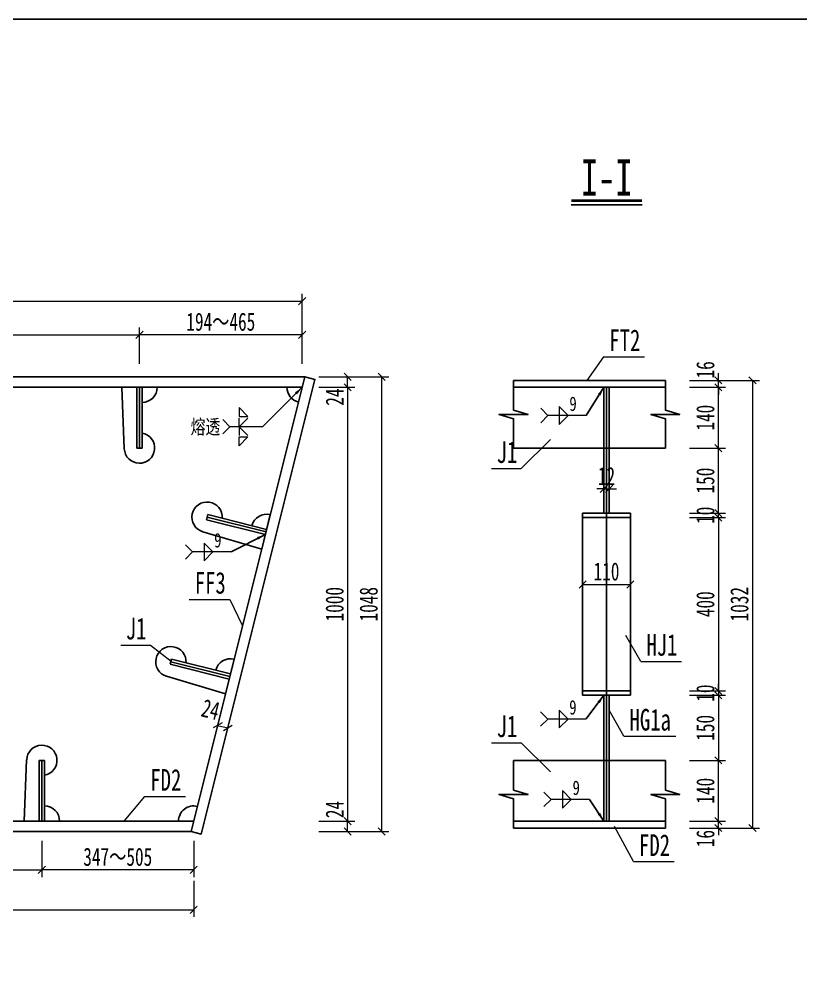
# Model space of a CAD drawing. Header units: millimetres. Extents: x -60009 to 63758, y -2164 to 95433.
# Drawn here: x 14627 to 16428, y 87772 to 89984 of the extents above; entities that cross this region are included whole.
import ezdxf
from ezdxf.enums import TextEntityAlignment as Align

# ---------------------------------------------------------------- set-up
doc = ezdxf.new("R2010")
doc.units = ezdxf.units.MM
doc.layers.get('Defpoints').update_dxf_attribs({"color": 8})
for name, color, linetype, lineweight in [('Dim', 4, 'Continuous', 15), ('文字', 7, 'Continuous', 15), ('标注线及字体', 2, 'Continuous', 15), ('细实线', 4, 'Continuous', 15), ('钢板粗线', 1, 'Continuous', 25)]:
    doc.layers.add(name, color=color, linetype=linetype, lineweight=lineweight)
doc.layers.add('Text', color=4, linetype='Continuous')
doc.styles.add('111', font='仿宋_GB2312.TTF', dxfattribs={"width": 0.7})
doc.styles.add('BM_Dim', font='仿宋_GB2312.TTF', dxfattribs={"width": 0.85})
doc.styles.add('SMEDI', font='仿宋_GB2312.TTF', dxfattribs={"width": 0.75})
doc.styles.get("Standard").update_dxf_attribs({"font": '仿宋_GB2312.TTF'})
doc.dimstyles.new('200', dxfattribs={"dimscale": 0, "dimtxt": 2.5, "dimasz": 1, "dimexe": 1, "dimexo": 1, "dimgap": 0.6, "dimtad": 1, "dimdec": 0, "dimdsep": 46, "dimtxsty": '111', "dimblk": 'OBLIQUE', "dimcen": 0, "dimclrd": 4, "dimclre": 4, "dimclrt": 4, "dimadec": 1, "dimazin": 2, "dimtfac": 1, "dimtdec": 0, "dimtix": 1, "dimtmove": 2, "dimatfit": 3, "dimfxl": 4, "dimfxlon": 1, "dimtolj": 1, "dimlwd": -1, "dimlwe": -1, "dimarcsym": 0})
doc.dimstyles.new('MSteel_1.0_1.0', dxfattribs={"dimtxt": 3, "dimasz": 1.2, "dimexe": 1, "dimexo": 1, "dimgap": 1, "dimtad": 3, "dimtoh": 1, "dimdec": 0, "dimzin": 0, "dimdsep": 46, "dimtxsty": 'Standard', "dimblk": 'ARCHTICK', "dimcen": 0.09, "dimclrd": 3, "dimclre": 3, "dimadec": 0, "dimazin": 0, "dimtfac": 1, "dimtdec": 4, "dimtofl": 0, "dimtmove": 0, "dimatfit": 3, "dimfxl": 1, "dimtolj": 1, "dimtzin": 0, "dimarcsym": 0})

# ---------------------------------------------------------------- blocks, each defined once
blk = doc.blocks.new('12-140加劲 有焊孔')
at = {"layer": '钢板粗线'}
for p, q in [((41, 0), (35, 141.5)), ((-41, 0), (41, 0))]:
    blk.add_line(p, q, dxfattribs=at)
for centre, start, end in [((0, 140), 2.441, 260.1291), ((-6, 0), 90, 180)]:
    blk.add_arc(centre, 35, start, end, dxfattribs=at)
blk = doc.blocks.new('_Oblique')
at = {"color": 0, "linetype": 'ByBlock', "lineweight": -2}
blk.add_line((-0.5, -0.5), (0.5, 0.5), dxfattribs=at)
blk = doc.blocks.new('*D484')
at = {"layer": 'Defpoints', "color": 0}
for p in [(14903.8, 89256.7), (13553.8, 89135.5), (14903.8, 89135.5)]:
    blk.add_point(p, dxfattribs=at)
at = {"layer": '细实线', "color": 4}
for p, q in [((13553.8, 89190), (13553.8, 89273.4)), ((14903.8, 89190), (14903.8, 89273.4)), ((13553.8, 89256.7), (14903.8, 89256.7))]:
    blk.add_line(p, q, dxfattribs=at)
at = {"layer": '细实线', "color": 4, "xscale": 16.66666666666666, "yscale": 16.66666666666666, "zscale": 16.66666666666666, "rotation": 180}
blk.add_blockref('_Oblique', (13553.8, 89256.7), dxfattribs=at)
at = {"layer": '细实线', "color": 4, "xscale": 16.66666666666666, "yscale": 16.66666666666666, "zscale": 16.66666666666666}
blk.add_blockref('_Oblique', (14903.8, 89256.7), dxfattribs=at)
at = {"layer": '细实线', "color": 4, "insert": (14228.8, 89290.7), "char_height": 41.667, "attachment_point": 5, "style": '111'}
blk.add_mtext('\\A1;(3×486)～（3×530）', dxfattribs=at)
blk = doc.blocks.new('*D485')
at = {"layer": 'Defpoints', "color": 0}
for p in [(14903.8, 89256.7), (14903.8, 89135.5), (15278.8, 89135.5)]:
    blk.add_point(p, dxfattribs=at)
at = {"layer": '细实线', "color": 4}
for p, q in [((14903.8, 89190), (14903.8, 89273.4)), ((15278.8, 89190), (15278.8, 89273.4)), ((15278.8, 89256.7), (14903.8, 89256.7))]:
    blk.add_line(p, q, dxfattribs=at)
at = {"layer": '细实线', "color": 4, "xscale": 16.66666666666666, "yscale": 16.66666666666666, "zscale": 16.66666666666666, "rotation": 180}
blk.add_blockref('_Oblique', (14903.8, 89256.7), dxfattribs=at)
at = {"layer": '细实线', "color": 4, "xscale": 16.66666666666666, "yscale": 16.66666666666666, "zscale": 16.66666666666666}
blk.add_blockref('_Oblique', (15278.8, 89256.7), dxfattribs=at)
at = {"layer": '细实线', "color": 4, "insert": (15091.3, 89286.5), "char_height": 41.667, "attachment_point": 5, "style": '111'}
blk.add_mtext('\\A1;194～465', dxfattribs=at)
blk = doc.blocks.new('*D486')
at = {"layer": 'Defpoints', "color": 0}
for p in [(15278.8, 89334.3), (13178.8, 89135.5), (15278.8, 89135.5)]:
    blk.add_point(p, dxfattribs=at)
at = {"layer": '细实线', "color": 4}
for p, q in [((13178.8, 89267.7), (13178.8, 89351)), ((13178.8, 89334.3), (15278.8, 89334.3)), ((15278.8, 89267.7), (15278.8, 89351))]:
    blk.add_line(p, q, dxfattribs=at)
at = {"layer": '细实线', "color": 4, "xscale": 16.66666666666666, "yscale": 16.66666666666666, "zscale": 16.66666666666666, "rotation": 180}
blk.add_blockref('_Oblique', (13178.8, 89334.3), dxfattribs=at)
at = {"layer": '细实线', "color": 4, "xscale": 16.66666666666666, "yscale": 16.66666666666666, "zscale": 16.66666666666666}
blk.add_blockref('_Oblique', (15278.8, 89334.3), dxfattribs=at)
at = {"layer": '细实线', "color": 4, "insert": (14228.8, 89364.1), "char_height": 41.667, "attachment_point": 5, "style": '111'}
blk.add_mtext('\\A1;1844～2764', dxfattribs=at)
blk = doc.blocks.new('12-140加劲 无焊孔')
at = {"layer": 'Defpoints'}
blk.add_line((0, -140), (0, 0), dxfattribs=at)
at = {"layer": '钢板粗线'}
for p, q in [((-6, 0), (6, 0)), ((-6, -140), (-6, 0)), ((6, -140), (6, 0)), ((-6, -140), (6, -140))]:
    blk.add_line(p, q, dxfattribs=at)
blk = doc.blocks.new('*D492')
at = {"layer": 'Defpoints', "color": 0}
for p in [(13778.8, 88135.5), (14678.8, 88135.5), (14678.8, 88023.1)]:
    blk.add_point(p, dxfattribs=at)
at = {"layer": '细实线', "color": 4}
for p, q in [((13778.8, 88089.8), (13778.8, 88006.4)), ((14678.8, 88089.8), (14678.8, 88006.4)), ((13778.8, 88023.1), (14678.8, 88023.1))]:
    blk.add_line(p, q, dxfattribs=at)
at = {"layer": '细实线', "color": 4, "xscale": 16.66666666666666, "yscale": 16.66666666666666, "zscale": 16.66666666666666, "rotation": 180}
blk.add_blockref('_Oblique', (13778.8, 88023.1), dxfattribs=at)
at = {"layer": '细实线', "color": 4, "xscale": 16.66666666666666, "yscale": 16.66666666666666, "zscale": 16.66666666666666}
blk.add_blockref('_Oblique', (14678.8, 88023.1), dxfattribs=at)
at = {"layer": '细实线', "color": 4, "insert": (14228.8, 88057.1), "char_height": 41.667, "attachment_point": 5, "style": '111'}
blk.add_mtext('\\A1;(2×320)～（2×495）', dxfattribs=at)
blk = doc.blocks.new('*D493')
at = {"layer": 'Defpoints', "color": 0}
for p in [(14678.8, 88135.5), (15028.8, 88135.5), (14678.8, 88023.1)]:
    blk.add_point(p, dxfattribs=at)
at = {"layer": '细实线', "color": 4}
for p, q in [((14678.8, 88089.8), (14678.8, 88006.4)), ((15028.8, 88089.8), (15028.8, 88006.4)), ((15028.8, 88023.1), (14678.8, 88023.1))]:
    blk.add_line(p, q, dxfattribs=at)
at = {"layer": '细实线', "color": 4, "xscale": 16.66666666666666, "yscale": 16.66666666666666, "zscale": 16.66666666666666, "rotation": 180}
blk.add_blockref('_Oblique', (14678.8, 88023.1), dxfattribs=at)
at = {"layer": '细实线', "color": 4, "xscale": 16.66666666666666, "yscale": 16.66666666666666, "zscale": 16.66666666666666}
blk.add_blockref('_Oblique', (15028.8, 88023.1), dxfattribs=at)
at = {"layer": '细实线', "color": 4, "insert": (14853.8, 88052.9), "char_height": 41.667, "attachment_point": 5, "style": '111'}
blk.add_mtext('\\A1;347～505', dxfattribs=at)
blk = doc.blocks.new('*D494')
at = {"layer": 'Defpoints', "color": 0}
for p in [(13428.8, 88135.5), (15028.8, 88135.5), (15028.8, 87931.2)]:
    blk.add_point(p, dxfattribs=at)
at = {"layer": '细实线', "color": 4}
for p, q in [((13428.8, 87997.8), (13428.8, 87914.5)), ((15028.8, 87997.8), (15028.8, 87914.5)), ((13428.8, 87931.2), (15028.8, 87931.2))]:
    blk.add_line(p, q, dxfattribs=at)
at = {"layer": '细实线', "color": 4, "xscale": 16.66666666666666, "yscale": 16.66666666666666, "zscale": 16.66666666666666, "rotation": 180}
blk.add_blockref('_Oblique', (13428.8, 87931.2), dxfattribs=at)
at = {"layer": '细实线', "color": 4, "xscale": 16.66666666666666, "yscale": 16.66666666666666, "zscale": 16.66666666666666}
blk.add_blockref('_Oblique', (15028.8, 87931.2), dxfattribs=at)
at = {"layer": '细实线', "color": 4, "insert": (14228.8, 87961), "char_height": 41.667, "attachment_point": 5, "style": '111'}
blk.add_mtext('\\A1;1334～2001', dxfattribs=at)
blk = doc.blocks.new('*D495')
at = {"layer": 'Defpoints', "color": 0}
for p in [(15235, 89135.5), (14985.3, 88135.5), (15383.6, 88135.5)]:
    blk.add_point(p, dxfattribs=at)
at = {"layer": '细实线', "color": 4}
for p, q in [((15316.9, 89135.5), (15400.2, 89135.5)), ((15383.6, 89135.5), (15383.6, 88135.5)), ((15316.9, 88135.5), (15400.2, 88135.5))]:
    blk.add_line(p, q, dxfattribs=at)
at = {"layer": '细实线', "color": 4, "xscale": 16.66666666666666, "yscale": 16.66666666666666, "zscale": 16.66666666666666}
for p, rotation in [((15383.6, 89135.5), 90), ((15383.6, 88135.5), 270)]:
    blk.add_blockref('_Oblique', p, dxfattribs=dict(at, rotation=rotation))
at = {"layer": '细实线', "color": 4, "insert": (15353.7, 88635.5), "char_height": 41.67, "attachment_point": 5, "rotation": 90, "style": '111'}
blk.add_mtext('\\A1;1000', dxfattribs=at)
blk = doc.blocks.new('*D496')
at = {"layer": 'Defpoints', "color": 0}
for p in [(15235.7, 89159.5), (15383.6, 89159.5), (15235, 89135.5)]:
    blk.add_point(p, dxfattribs=at)
at = {"layer": '细实线', "color": 4}
for p, q in [((15316.9, 89159.5), (15400.2, 89159.5)), ((15383.6, 89135.5), (15383.6, 89159.5)), ((15316.9, 89135.5), (15400.2, 89135.5))]:
    blk.add_line(p, q, dxfattribs=at)
at = {"layer": '细实线', "color": 4, "xscale": 16.66666666666666, "yscale": 16.66666666666666, "zscale": 16.66666666666666}
for p, rotation in [((15383.6, 89159.5), 90), ((15383.6, 89135.5), 270)]:
    blk.add_blockref('_Oblique', p, dxfattribs=dict(at, rotation=rotation))
at = {"layer": '细实线', "color": 4, "insert": (15353.7, 89113), "char_height": 41.67, "attachment_point": 5, "rotation": 90, "style": '111'}
blk.add_mtext('\\A1;24', dxfattribs=at)
blk = doc.blocks.new('*D497')
at = {"layer": 'Defpoints', "color": 0}
for p in [(14991.2, 88135.5), (15383.6, 88135.5), (14990.5, 88111.5)]:
    blk.add_point(p, dxfattribs=at)
at = {"layer": '细实线', "color": 4}
for p, q in [((15316.9, 88135.5), (15400.2, 88135.5)), ((15383.6, 88111.5), (15383.6, 88135.5)), ((15316.9, 88111.5), (15400.2, 88111.5))]:
    blk.add_line(p, q, dxfattribs=at)
at = {"layer": '细实线', "color": 4, "xscale": 16.66666666666666, "yscale": 16.66666666666666, "zscale": 16.66666666666666}
for p, rotation in [((15383.6, 88135.5), 90), ((15383.6, 88111.5), 270)]:
    blk.add_blockref('_Oblique', p, dxfattribs=dict(at, rotation=rotation))
at = {"layer": '细实线', "color": 4, "insert": (15353.7, 88162.3), "char_height": 41.67, "attachment_point": 5, "rotation": 90, "style": '111'}
blk.add_mtext('\\A1;24', dxfattribs=at)
blk = doc.blocks.new('*D498')
at = {"layer": 'Defpoints', "color": 0}
for p in [(15271, 89159.5), (14988.4, 88111.5), (15462, 88111.5)]:
    blk.add_point(p, dxfattribs=at)
at = {"layer": '细实线', "color": 4}
for p, q in [((15395.4, 89159.5), (15478.7, 89159.5)), ((15462, 89159.5), (15462, 88111.5)), ((15395.4, 88111.5), (15478.7, 88111.5))]:
    blk.add_line(p, q, dxfattribs=at)
at = {"layer": '细实线', "color": 4, "xscale": 16.66666666666666, "yscale": 16.66666666666666, "zscale": 16.66666666666666}
for p, rotation in [((15462, 89159.5), 90), ((15462, 88111.5), 270)]:
    blk.add_blockref('_Oblique', p, dxfattribs=dict(at, rotation=rotation))
at = {"layer": '细实线', "color": 4, "insert": (15432.2, 88635.5), "char_height": 41.67, "attachment_point": 5, "rotation": 90, "style": '111'}
blk.add_mtext('\\A1;1048', dxfattribs=at)
blk = doc.blocks.new('*D500')
at = {"layer": 'Defpoints', "color": 0}
for p in [(15107.3, 88350.4), (15073.3, 88313.7), (15096.6, 88307.8)]:
    blk.add_point(p, dxfattribs=at)
at = {"layer": '细实线', "color": 4}
for p, q in [((15077.4, 88329.8), (15088, 88372.4)), ((15100.7, 88324), (15111.3, 88366.6)), ((15084, 88356.2), (15107.3, 88350.4))]:
    blk.add_line(p, q, dxfattribs=at)
at = {"layer": '细实线', "color": 4, "xscale": 16.66666666666666, "yscale": 16.66666666666666, "zscale": 16.66666666666666}
for p, rotation in [((15084, 88356.2), 165.9637565320662), ((15107.3, 88350.4), 345.9637565320662)]:
    blk.add_blockref('_Oblique', p, dxfattribs=dict(at, rotation=rotation))
at = {"layer": '细实线', "color": 4, "insert": (15067.8, 88392.9), "char_height": 41.67, "attachment_point": 5, "rotation": 345.9638, "style": '111'}
blk.add_mtext('\\A1;24', dxfattribs=at)
blk = doc.blocks.new('_ArchTick')
at = {"color": 0, "linetype": 'ByBlock', "const_width": 0.15}
blk.add_lwpolyline([(-0.5, -0.5), (0.5, 0.5)], dxfattribs=at)
blk = doc.blocks.new('全融透2')
at = {"layer": 'Dim'}
blk.add_line((0, 0), (-4.48, 0), dxfattribs=at)
for points in [[(-3.23, 2.65), (-3.23, 1.41), (-2, 1.41)], [(-3.23, -2.65), (-3.23, -1.41), (-2, -1.41)]]:
    blk.add_lwpolyline(points, close=True, dxfattribs=at)
for points in [[(-5.48, 1), (-4.48, 0), (-5.48, -1)], [(-2, 1.21), (-3.23, 0), (-3.23, 1.21)], [(-2, -1.21), (-3.23, 0), (-3.23, -1.21)]]:
    blk.add_lwpolyline(points, dxfattribs=at)
at = {"layer": 'Text', "style": 'SMEDI', "width": 0.75}
blk.add_text('熔透', height=2, dxfattribs=at).set_placement((-9.92, 0), align=Align.MIDDLE_LEFT)
blk = doc.blocks.new('角焊缝1')
at = {"layer": 'Dim'}
blk.add_line((-3101.17, 370.22), (-3106.48, 370.22), dxfattribs=at)
blk.add_lwpolyline([(-3107.48, 369.22), (-3106.48, 370.22), (-3107.48, 371.22)], dxfattribs=at)
blk.add_lwpolyline([(-3104.91, 371.45), (-3104.91, 368.99), (-3103.68, 370.22)], close=True, dxfattribs=at)
blk = doc.blocks.new('*D560')
at = {"layer": 'Defpoints', "color": 0}
for p in [(16035.3, 88835.5), (16035.3, 88435.5), (16238.1, 88435.5)]:
    blk.add_point(p, dxfattribs=at)
at = {"layer": '细实线', "color": 4}
for p, q in [((16171.5, 88835.5), (16254.8, 88835.5)), ((16238.1, 88835.5), (16238.1, 88435.5)), ((16171.5, 88435.5), (16254.8, 88435.5))]:
    blk.add_line(p, q, dxfattribs=at)
at = {"layer": '细实线', "color": 4, "xscale": 16.66666666666666, "yscale": 16.66666666666666, "zscale": 16.66666666666666}
for p, rotation in [((16238.1, 88835.5), 90), ((16238.1, 88435.5), 270)]:
    blk.add_blockref('_Oblique', p, dxfattribs=dict(at, rotation=rotation))
at = {"layer": '细实线', "color": 4, "insert": (16208.3, 88635.5), "char_height": 41.67, "attachment_point": 5, "rotation": 90, "style": '111'}
blk.add_mtext('\\A1;400', dxfattribs=at)
blk = doc.blocks.new('*D561')
at = {"layer": 'Defpoints', "color": 0}
for p in [(16089.5, 89135.5), (16090, 89151.5), (16238.1, 89151.5)]:
    blk.add_point(p, dxfattribs=at)
at = {"layer": '细实线', "color": 4}
for p, q in [((16238.1, 89151.5), (16238.1, 89168.2)), ((16171.5, 89151.5), (16254.8, 89151.5)), ((16171.5, 89135.5), (16254.8, 89135.5)), ((16238.1, 89135.5), (16238.1, 89151.5)), ((16238.1, 89135.5), (16238.1, 89118.9))]:
    blk.add_line(p, q, dxfattribs=at)
at = {"layer": '细实线', "color": 4, "xscale": 16.66666666666666, "yscale": 16.66666666666666, "zscale": 16.66666666666666}
for p, rotation in [((16238.1, 89151.5), 270), ((16238.1, 89135.5), 90)]:
    blk.add_blockref('_Oblique', p, dxfattribs=dict(at, rotation=rotation))
at = {"layer": '细实线', "color": 4, "insert": (16208.3, 89175.8), "char_height": 41.67, "attachment_point": 5, "rotation": 90, "style": '111'}
blk.add_mtext('\\A1;16', dxfattribs=at)
blk = doc.blocks.new('*D562')
at = {"layer": 'Defpoints', "color": 0}
for p in [(15845.7, 88135.5), (16238.1, 88135.5), (15845.1, 88119.5)]:
    blk.add_point(p, dxfattribs=at)
at = {"layer": '细实线', "color": 4}
for p, q in [((16171.5, 88135.5), (16254.8, 88135.5)), ((16238.1, 88135.5), (16238.1, 88152.2)), ((16238.1, 88119.5), (16238.1, 88135.5)), ((16171.5, 88119.5), (16254.8, 88119.5)), ((16238.1, 88119.5), (16238.1, 88102.9))]:
    blk.add_line(p, q, dxfattribs=at)
at = {"layer": '细实线', "color": 4, "xscale": 16.66666666666666, "yscale": 16.66666666666666, "zscale": 16.66666666666666}
for p, rotation in [((16238.1, 88135.5), 270), ((16238.1, 88119.5), 90)]:
    blk.add_blockref('_Oblique', p, dxfattribs=dict(at, rotation=rotation))
at = {"layer": '细实线', "color": 4, "insert": (16208.3, 88095.2), "char_height": 41.67, "attachment_point": 5, "rotation": 90, "style": '111'}
blk.add_mtext('\\A1;16', dxfattribs=at)
blk = doc.blocks.new('*D563')
at = {"layer": 'Defpoints', "color": 0}
for p in [(16123.4, 89151.5), (15845.1, 88119.5), (16316.6, 88119.5)]:
    blk.add_point(p, dxfattribs=at)
at = {"layer": '细实线', "color": 4}
for p, q in [((16249.9, 89151.5), (16333.2, 89151.5)), ((16316.6, 89151.5), (16316.6, 88119.5)), ((16249.9, 88119.5), (16333.2, 88119.5))]:
    blk.add_line(p, q, dxfattribs=at)
at = {"layer": '细实线', "color": 4, "xscale": 16.66666666666666, "yscale": 16.66666666666666, "zscale": 16.66666666666666}
for p, rotation in [((16316.6, 89151.5), 90), ((16316.6, 88119.5), 270)]:
    blk.add_blockref('_Oblique', p, dxfattribs=dict(at, rotation=rotation))
at = {"layer": '细实线', "color": 4, "insert": (16286.8, 88635.5), "char_height": 41.67, "attachment_point": 5, "rotation": 90, "style": '111'}
blk.add_mtext('\\A1;1032', dxfattribs=at)
blk = doc.blocks.new('*D564')
at = {"layer": 'Defpoints', "color": 0}
for p in [(15925.3, 88740), (16035.3, 88740), (16035.3, 88680.9)]:
    blk.add_point(p, dxfattribs=at)
at = {"layer": '细实线', "color": 4}
for p, q in [((15925.3, 88723.4), (15925.3, 88664.2)), ((16035.3, 88723.4), (16035.3, 88664.2)), ((15925.3, 88680.9), (16035.3, 88680.9))]:
    blk.add_line(p, q, dxfattribs=at)
at = {"layer": '细实线', "color": 4, "xscale": 16.66666666666666, "yscale": 16.66666666666666, "zscale": 16.66666666666666, "rotation": 180}
blk.add_blockref('_Oblique', (15925.3, 88680.9), dxfattribs=at)
at = {"layer": '细实线', "color": 4, "xscale": 16.66666666666666, "yscale": 16.66666666666666, "zscale": 16.66666666666666}
blk.add_blockref('_Oblique', (16035.3, 88680.9), dxfattribs=at)
at = {"layer": '细实线', "color": 4, "insert": (15980.3, 88710.7), "char_height": 41.67, "attachment_point": 5, "style": '111'}
blk.add_mtext('\\A1;110', dxfattribs=at)
blk = doc.blocks.new('*D565')
at = {"layer": 'Defpoints', "color": 0}
for p in [(15974.3, 88932.6), (15986.3, 88932.6), (15986.3, 88901.5)]:
    blk.add_point(p, dxfattribs=at)
at = {"layer": '细实线', "color": 4}
for p, q in [((15974.3, 88915.9), (15974.3, 88884.8)), ((15986.3, 88915.9), (15986.3, 88884.8)), ((15974.3, 88901.5), (15957.7, 88901.5)), ((15974.3, 88901.5), (15986.3, 88901.5)), ((15986.3, 88901.5), (16003, 88901.5))]:
    blk.add_line(p, q, dxfattribs=at)
at = {"layer": '细实线', "color": 4, "xscale": 16.66666666666666, "yscale": 16.66666666666666, "zscale": 16.66666666666666}
blk.add_blockref('_Oblique', (15974.3, 88901.5), dxfattribs=at)
at = {"layer": '细实线', "color": 4, "xscale": 16.66666666666666, "yscale": 16.66666666666666, "zscale": 16.66666666666666, "rotation": 180}
blk.add_blockref('_Oblique', (15986.3, 88901.5), dxfattribs=at)
at = {"layer": '细实线', "color": 4, "insert": (15980.3, 88930.9), "char_height": 41.67, "attachment_point": 5, "style": '111'}
blk.add_mtext('\\A1;12', dxfattribs=at)
blk = doc.blocks.new('*D566')
at = {"layer": 'Defpoints', "color": 0}
for p in [(16089.5, 89135.5), (16238.1, 89135.5), (16089.5, 88995.5)]:
    blk.add_point(p, dxfattribs=at)
at = {"layer": '细实线', "color": 4}
for p, q in [((16171.5, 89135.5), (16254.8, 89135.5)), ((16238.1, 88995.5), (16238.1, 89135.5)), ((16171.5, 88995.5), (16254.8, 88995.5))]:
    blk.add_line(p, q, dxfattribs=at)
at = {"layer": '细实线', "color": 4, "xscale": 16.66666666666666, "yscale": 16.66666666666666, "zscale": 16.66666666666666}
for p, rotation in [((16238.1, 89135.5), 90), ((16238.1, 88995.5), 270)]:
    blk.add_blockref('_Oblique', p, dxfattribs=dict(at, rotation=rotation))
at = {"layer": '细实线', "color": 4, "insert": (16208.3, 89065.5), "char_height": 41.67, "attachment_point": 5, "rotation": 90, "style": '111'}
blk.add_mtext('\\A1;140', dxfattribs=at)
blk = doc.blocks.new('*D567')
at = {"layer": 'Defpoints', "color": 0}
for p in [(16089.5, 88275.5), (16238.1, 88275.5), (16089.5, 88135.5)]:
    blk.add_point(p, dxfattribs=at)
at = {"layer": '细实线', "color": 4}
for p, q in [((16171.5, 88275.5), (16254.8, 88275.5)), ((16238.1, 88135.5), (16238.1, 88275.5)), ((16171.5, 88135.5), (16254.8, 88135.5))]:
    blk.add_line(p, q, dxfattribs=at)
at = {"layer": '细实线', "color": 4, "xscale": 16.66666666666666, "yscale": 16.66666666666666, "zscale": 16.66666666666666}
for p, rotation in [((16238.1, 88275.5), 90), ((16238.1, 88135.5), 270)]:
    blk.add_blockref('_Oblique', p, dxfattribs=dict(at, rotation=rotation))
at = {"layer": '细实线', "color": 4, "insert": (16208.3, 88205.5), "char_height": 41.67, "attachment_point": 5, "rotation": 90, "style": '111'}
blk.add_mtext('\\A1;140', dxfattribs=at)
blk = doc.blocks.new('*D568')
at = {"layer": 'Defpoints', "color": 0}
for p in [(16035.3, 88435.5), (16035.3, 88425.5), (16238.1, 88425.5)]:
    blk.add_point(p, dxfattribs=at)
at = {"layer": '细实线', "color": 4}
for p, q in [((16238.1, 88435.5), (16238.1, 88452.2)), ((16171.5, 88435.5), (16254.8, 88435.5)), ((16171.5, 88425.5), (16254.8, 88425.5)), ((16238.1, 88435.5), (16238.1, 88425.5)), ((16238.1, 88425.5), (16238.1, 88408.9))]:
    blk.add_line(p, q, dxfattribs=at)
at = {"layer": '细实线', "color": 4, "xscale": 16.66666666666666, "yscale": 16.66666666666666, "zscale": 16.66666666666666}
for p, rotation in [((16238.1, 88435.5), 270), ((16238.1, 88425.5), 90)]:
    blk.add_blockref('_Oblique', p, dxfattribs=dict(at, rotation=rotation))
at = {"layer": '细实线', "color": 4, "insert": (16208.3, 88430.5), "char_height": 41.67, "attachment_point": 5, "rotation": 90, "style": '111'}
blk.add_mtext('\\A1;10', dxfattribs=at)
blk = doc.blocks.new('*D569')
at = {"layer": 'Defpoints', "color": 0}
for p in [(16035.3, 88425.5), (16035.3, 88275.5), (16238.1, 88275.5)]:
    blk.add_point(p, dxfattribs=at)
at = {"layer": '细实线', "color": 4}
for p, q in [((16171.5, 88425.5), (16254.8, 88425.5)), ((16238.1, 88425.5), (16238.1, 88275.5)), ((16171.5, 88275.5), (16254.8, 88275.5))]:
    blk.add_line(p, q, dxfattribs=at)
at = {"layer": '细实线', "color": 4, "xscale": 16.66666666666666, "yscale": 16.66666666666666, "zscale": 16.66666666666666}
for p, rotation in [((16238.1, 88425.5), 90), ((16238.1, 88275.5), 270)]:
    blk.add_blockref('_Oblique', p, dxfattribs=dict(at, rotation=rotation))
at = {"layer": '细实线', "color": 4, "insert": (16208.3, 88350.5), "char_height": 41.67, "attachment_point": 5, "rotation": 90, "style": '111'}
blk.add_mtext('\\A1;150', dxfattribs=at)
blk = doc.blocks.new('*D570')
at = {"layer": 'Defpoints', "color": 0}
for p in [(16035.3, 88845.5), (16238.1, 88845.5), (16035.3, 88835.5)]:
    blk.add_point(p, dxfattribs=at)
at = {"layer": '细实线', "color": 4}
for p, q in [((16171.5, 88845.5), (16254.8, 88845.5)), ((16238.1, 88845.5), (16238.1, 88862.2)), ((16238.1, 88835.5), (16238.1, 88845.5)), ((16171.5, 88835.5), (16254.8, 88835.5)), ((16238.1, 88835.5), (16238.1, 88818.9))]:
    blk.add_line(p, q, dxfattribs=at)
at = {"layer": '细实线', "color": 4, "xscale": 16.66666666666666, "yscale": 16.66666666666666, "zscale": 16.66666666666666}
for p, rotation in [((16238.1, 88845.5), 270), ((16238.1, 88835.5), 90)]:
    blk.add_blockref('_Oblique', p, dxfattribs=dict(at, rotation=rotation))
at = {"layer": '细实线', "color": 4, "insert": (16208.3, 88840.5), "char_height": 41.67, "attachment_point": 5, "rotation": 90, "style": '111'}
blk.add_mtext('\\A1;10', dxfattribs=at)
blk = doc.blocks.new('*D571')
at = {"layer": 'Defpoints', "color": 0}
for p in [(16035.3, 88995.5), (16238.1, 88995.5), (16035.3, 88845.5)]:
    blk.add_point(p, dxfattribs=at)
at = {"layer": '细实线', "color": 4}
for p, q in [((16171.5, 88995.5), (16254.8, 88995.5)), ((16238.1, 88845.5), (16238.1, 88995.5)), ((16171.5, 88845.5), (16254.8, 88845.5))]:
    blk.add_line(p, q, dxfattribs=at)
at = {"layer": '细实线', "color": 4, "xscale": 16.66666666666666, "yscale": 16.66666666666666, "zscale": 16.66666666666666}
for p, rotation in [((16238.1, 88995.5), 90), ((16238.1, 88845.5), 270)]:
    blk.add_blockref('_Oblique', p, dxfattribs=dict(at, rotation=rotation))
at = {"layer": '细实线', "color": 4, "insert": (16208.3, 88920.5), "char_height": 41.67, "attachment_point": 5, "rotation": 90, "style": '111'}
blk.add_mtext('\\A1;150', dxfattribs=at)

msp = doc.modelspace()

# ---------------------------------------------------------------- linework, layer by layer
msp.add_line((15899.2, 89555.9), (16062.5, 89555.9))
at = {"const_width": 6}
msp.add_lwpolyline([(15899.2, 89565.9), (16062.5, 89565.9)], dxfattribs=at)
for points in [[(15766.1, 88995.5), (15766.1, 89062.9), (15732.8, 89072.9), (15799.5, 89072.9), (15766.1, 89082.9), (15766.1, 89096.3), (15766.1, 89151.5)], [(16116, 88995.5), (16116, 89062.9), (16082.6, 89072.9), (16149.3, 89072.9), (16116, 89082.9), (16116, 89096.3), (16116, 89151.5)], [(15766.1, 88119.5), (15766.1, 88186.9), (15732.8, 88196.9), (15799.5, 88196.9), (15766.1, 88206.9), (15766.1, 88220.3), (15766.1, 88275.5)], [(16116, 88119.5), (16116, 88186.9), (16082.6, 88196.9), (16149.3, 88196.9), (16116, 88206.9), (16116, 88220.3), (16116, 88275.5)]]:
    msp.add_lwpolyline(points)
at = {"layer": 'Defpoints'}
msp.add_line((15980.3, 88135.5), (15980.3, 89135.5), dxfattribs=at)
msp.add_lwpolyline([(12766.5, 89984.2), (19183.2, 89984.2), (19183.2, 85720.8), (12766.5, 85720.8)], close=True, dxfattribs=at)
at = {"layer": '细实线'}
for p, q in [((15973.7, 89205.9), (15935, 89151.5)), ((15973.7, 89205.9), (16067.7, 89205.9)), ((15783.9, 88948.1), (15851.3, 89015.1)), ((15715.6, 88948.1), (15783.9, 88948.1)), ((15018.1, 88646.7), (15112.2, 88646.7)), ((15112.2, 88646.7), (15141.2, 88585.3)), ((16059.1, 88503.6), (16025, 88563.3)), ((14860.9, 88541.1), (14929.2, 88541.1)), ((14929.2, 88541.1), (14976.5, 88504.2)), ((16059.1, 88503.6), (16153.2, 88503.6)), ((16020.4, 88331.2), (15986.3, 88390.9)), ((15715.6, 88316), (15783.9, 88316)), ((15783.9, 88316), (15851.3, 88248.9)), ((16020.4, 88331.2), (16140.4, 88331.2)), ((14915.7, 88192.3), (14868, 88135.5)), ((14915.7, 88192.3), (15009.7, 88192.3)), ((16042.2, 88042), (15998.6, 88122.8)), ((16042.2, 88042), (16136.2, 88042))]:
    msp.add_line(p, q, dxfattribs=at)
at = {"layer": '钢板粗线'}
for p, q in [((13172.8, 89159.5), (15284.8, 89159.5)), ((13178.8, 89135.5), (15278.8, 89135.5)), ((15766.1, 89151.5), (16116, 89151.5)), ((15766.1, 89135.5), (16116, 89135.5)), ((15974.3, 88845.5), (15974.3, 89135.5)), ((15986.3, 88845.5), (15986.3, 89135.5)), ((15766.1, 88995.5), (16116, 88995.5)), ((16035.3, 88845.5), (15925.3, 88845.5)), ((15925.3, 88425.5), (15925.3, 88845.5)), ((16035.3, 88425.5), (16035.3, 88845.5)), ((16035.3, 88835.5), (15925.3, 88835.5)), ((15925.3, 88435.5), (16035.3, 88435.5)), ((15925.3, 88425.5), (16035.3, 88425.5)), ((15974.3, 88135.5), (15974.3, 88425.5)), ((15986.3, 88135.5), (15986.3, 88425.5)), ((16116, 88275.5), (15766.1, 88275.5)), ((13428.8, 88135.5), (15028.8, 88135.5)), ((15766.1, 88135.5), (16116, 88135.5)), ((15766.1, 88119.5), (16116, 88119.5)), ((13434.8, 88111.5), (15022.8, 88111.5))]:
    msp.add_line(p, q, dxfattribs=at)
msp.add_lwpolyline([(15022.8, 88111.5), (15046.1, 88105.7), (15308.1, 89153.7), (15284.8, 89159.5)], close=True, dxfattribs=at)
for centre, start, end in [((15278.8, 89135.5), 180, 255.9638), ((15028.8, 88135.5), 75.9638, 180)]:
    msp.add_arc(centre, 35, start, end, dxfattribs=at)

# ---------------------------------------------------------------- block references
at = {"layer": '细实线', "rotation": 180}
msp.add_blockref('12-140加劲 有焊孔', (14903.8, 89135.5), dxfattribs=at)
at = {"layer": '细实线'}
msp.add_blockref('12-140加劲 无焊孔', (14903.8, 89135.5), dxfattribs=at)
at = {"layer": '细实线', "xscale": 16.66666666666666, "yscale": 16.66666666666666, "zscale": 16.66666666666666}
for name, p in [('全融透2', (15187.1, 89044.6)), ('角焊缝1', (67619.9, 82900.3)), ('角焊缝1', (66801.1, 82585.7)), ('角焊缝1', (67619.6, 82200.5)), ('角焊缝1', (67627.2, 82015.2))]:
    msp.add_blockref(name, p, dxfattribs=at)
at = {"layer": '细实线', "xscale": -1}
for name, p, rotation in [('12-140加劲 有焊孔', (15195.5, 88802.2), 75.96375653211462), ('12-140加劲 无焊孔', (15195.5, 88802.2), 255.9637565320735), ('12-140加劲 有焊孔', (15112.1, 88468.9), 75.96375653208729), ('12-140加劲 无焊孔', (15112.1, 88468.9), 255.9637565320735), ('12-140加劲 无焊孔', (14678.8, 88135.5), 180)]:
    msp.add_blockref(name, p, dxfattribs=dict(at, rotation=rotation))
msp.add_blockref('12-140加劲 有焊孔', (14678.8, 88135.5), dxfattribs=at)

# ---------------------------------------------------------------- texts
at = {"layer": 'Text', "style": 'SMEDI', "width": 0.75}
for p in [(15894.7, 89097.5), (15075.9, 88782.9), (15894.4, 88397.7), (15902, 88212.4)]:
    msp.add_text('9', height=33.3, dxfattribs=at).set_placement(p, align=Align.MIDDLE_LEFT)
at = {"layer": '文字', "style": 'BM_Dim', "width": 0.7}
for s, p in [('FT2', (16022.5, 89204)), ('J1', (15750.8, 88946.2)), ('FF3', (15067, 88644.8)), ('J1', (14896.1, 88539.3)), ('HJ1', (16108, 88501.8)), ('J1', (15750.8, 88314.2)), ('HG1a', (16081, 88329.3)), ('FD2', (14964.5, 88190.5)), ('FD2', (16091, 88040.1))]:
    msp.add_text(s, height=50, dxfattribs=at).set_placement(p, align=Align.BOTTOM_CENTER)
at = {"layer": '标注线及字体', "style": '111', "width": 0.7}
msp.add_text('I-I', height=83.33, dxfattribs=at).set_placement((15980.8, 89619.3), align=Align.MIDDLE)

# ---------------------------------------------------------------- dimensions: what is measured, and where the dimension line sits
at = {"layer": '细实线'}
for base, p1, p2, text, override, picture, middle in [((15278.8, 89334.3), (13178.8, 89135.5), (15278.8, 89135.5), '1844～2764', {"dimscale": 16.666667, "dimtxsty": '111'}, '*D486', (14228.8, 89364.1)), ((14903.8, 89256.7), (13553.8, 89135.5), (14903.8, 89135.5), '(3×486)～（3×530）', {"dimscale": 16.666667, "dimtxsty": '111'}, '*D484', (14228.8, 89290.7)), ((15028.8, 87931.2), (13428.8, 88135.5), (15028.8, 88135.5), '1334～2001', {"dimscale": 16.666667, "dimtxsty": '111', "dimblk": 'Oblique'}, '*D494', (14228.8, 87961)), ((14678.8, 88023.1), (13778.8, 88135.5), (14678.8, 88135.5), '(2×320)～（2×495）', {"dimscale": 16.666667, "dimtxsty": '111', "dimblk": 'Oblique'}, '*D492', (14228.8, 88057.1))]:
    dim = msp.add_linear_dim(base=base, p1=p1, p2=p2, text=text, dimstyle='200', override=override, dxfattribs=at)
    dim.commit()
    dim.dimension.update_dxf_attribs({"geometry": picture, "text_midpoint": middle})
for base, p1, p2, text, override, picture, middle in [((14903.8, 89256.7), (15278.8, 89135.5), (14903.8, 89135.5), '194～465', {"dimscale": 16.666667, "dimtxsty": '111'}, '*D485', (15091.3, 89286.5)), ((14678.8, 88023.1), (15028.8, 88135.5), (14678.8, 88135.5), '347～505', {"dimscale": 16.666667, "dimtxsty": '111', "dimblk": 'Oblique'}, '*D493', (14853.8, 88052.9))]:
    dim = msp.add_linear_dim(base=base, p1=p1, p2=p2, angle=180, text=text, dimstyle='200', override=override, dxfattribs=at)
    dim.commit()
    dim.dimension.update_dxf_attribs({"geometry": picture, "text_midpoint": middle})
for base, p1, p2, angle, picture, middle, dimtype in [((16238.1, 89151.5), (16089.5, 89135.5), (16090, 89151.5), 90, '*D561', (16208.3, 89175.8), 160), ((15383.6, 89159.5), (15235, 89135.5), (15235.7, 89159.5), 90, '*D496', (15353.7, 89113), 160), ((15107.3, 88350.4), (15073.3, 88313.7), (15096.6, 88307.8), 345.9638, '*D500', (15067.8, 88392.9), 161), ((15383.6, 88135.5), (14990.5, 88111.5), (14991.2, 88135.5), 90, '*D497', (15353.7, 88162.3), 160), ((16238.1, 88135.5), (15845.1, 88119.5), (15845.7, 88135.5), 90, '*D562', (16208.3, 88095.2), 160)]:
    dim = msp.add_linear_dim(base=base, p1=p1, p2=p2, angle=angle, dimstyle='200', override={"dimscale": 16.666667, "dimblk": 'Oblique'}, dxfattribs=at)
    dim.commit()
    dim.dimension.update_dxf_attribs({"geometry": picture, "text_midpoint": middle, "dimtype": dimtype})
for base, p1, p2, angle, picture, middle in [((15462, 88111.5), (15271, 89159.5), (14988.4, 88111.5), 90, '*D498', (15432.2, 88635.5)), ((16316.6, 88119.5), (16123.4, 89151.5), (15845.1, 88119.5), 90, '*D563', (16286.8, 88635.5)), ((15383.6, 88135.5), (15235, 89135.5), (14985.3, 88135.5), 90, '*D495', (15353.7, 88635.5)), ((16238.1, 89135.5), (16089.5, 88995.5), (16089.5, 89135.5), 90, '*D566', (16208.3, 89065.5)), ((16238.1, 88995.5), (16035.3, 88845.5), (16035.3, 88995.5), 270, '*D571', (16208.3, 88920.5)), ((16238.1, 88845.5), (16035.3, 88835.5), (16035.3, 88845.5), 270, '*D570', (16208.3, 88840.5)), ((16238.1, 88435.5), (16035.3, 88835.5), (16035.3, 88435.5), 90, '*D560', (16208.3, 88635.5)), ((16238.1, 88425.5), (16035.3, 88435.5), (16035.3, 88425.5), 90, '*D568', (16208.3, 88430.5)), ((16238.1, 88275.5), (16035.3, 88425.5), (16035.3, 88275.5), 90, '*D569', (16208.3, 88350.5)), ((16238.1, 88275.5), (16089.5, 88135.5), (16089.5, 88275.5), 90, '*D567', (16208.3, 88205.5))]:
    dim = msp.add_linear_dim(base=base, p1=p1, p2=p2, angle=angle, dimstyle='200', override={"dimscale": 16.666667, "dimblk": 'Oblique'}, dxfattribs=at)
    dim.commit()
    dim.dimension.update_dxf_attribs({"geometry": picture, "text_midpoint": middle})
for base, p1, p2, picture, middle in [((15986.3, 88901.5), (15974.3, 88932.6), (15986.3, 88932.6), '*D565', (15980.3, 88930.9)), ((16035.3, 88680.9), (15925.3, 88740), (16035.3, 88740), '*D564', (15980.3, 88710.7))]:
    dim = msp.add_linear_dim(base=base, p1=p1, p2=p2, dimstyle='200', override={"dimscale": 16.666667, "dimblk": 'Oblique'}, dxfattribs=at)
    dim.commit()
    dim.dimension.update_dxf_attribs({"geometry": picture, "text_midpoint": middle})

# ---------------------------------------------------------------- leaders
at = {"layer": 'Dim'}
for points in [[(15278.9, 89135.6), (15187.1, 89044.6)], [(15974.3, 89135.5), (15933.7, 89070.7)], [(15194.1, 88796.4), (15114.9, 88756.1)], [(15974.3, 88425.5), (15933.4, 88370.9)], [(15974.3, 88135.5), (15941, 88185.6)]]:
    msp.add_leader(points, dimstyle='MSteel_1.0_1.0', override={"dimscale": 16.666667, "dimclrd": 256}, dxfattribs=at)

doc.saveas('drawing.dxf')
